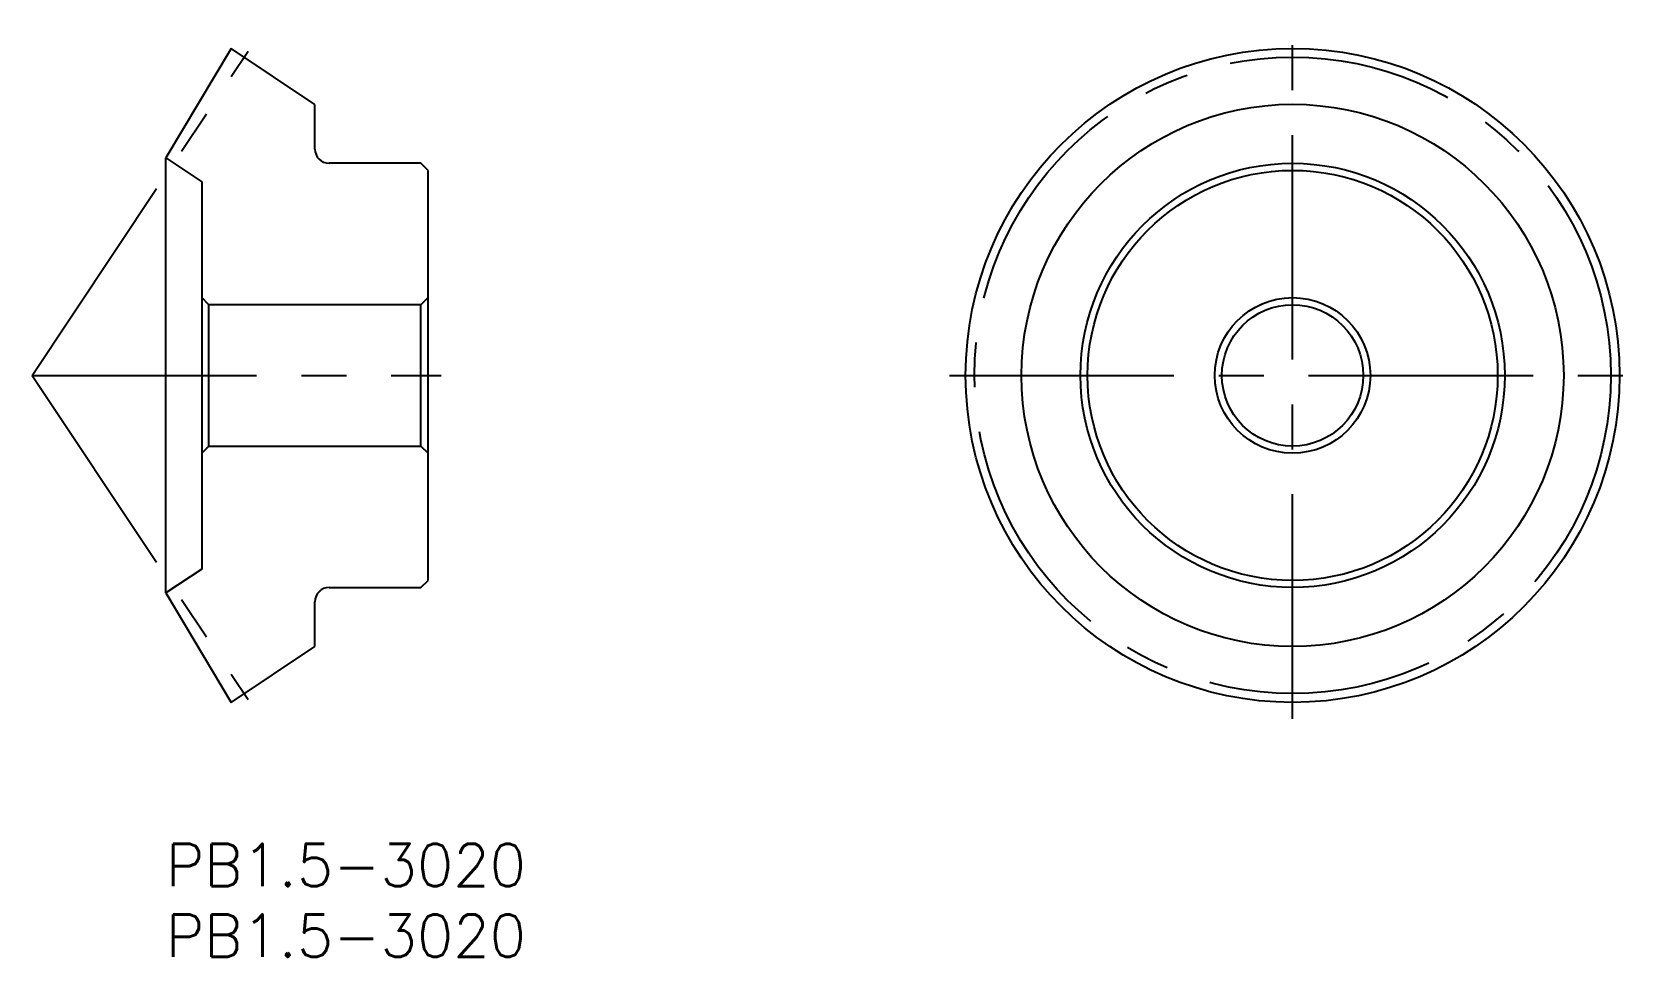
# Model space of a CAD drawing. Extents: x -9 to 104, y -8 to 57.
import ezdxf

# ---------------------------------------------------------------- set-up
doc = ezdxf.new("R2010")
doc.units = 0
doc.header["$LTSCALE"] = 0.5
doc.linetypes.add('CENTER', pattern=[50.8, 31.75, -6.35, 6.35, -6.35])
for name, color, linetype in [('MSM_CENTER', 1, 'CENTER'), ('MSM_CONTINUOUS', 7, 'CONTINUOUS'), ('MSM_PART_NUMBER', 7, 'CONTINUOUS')]:
    doc.layers.add(name, color=color, linetype=linetype)
doc.styles.get("Standard").update_dxf_attribs({"font": 'txt.shx', "height": 3, "bigfont": 'bigfont.shx'})

# ---------------------------------------------------------------- blocks, each defined once
blk = doc.blocks.new('*U17')
at = {"layer": 'MSM_PART_NUMBER'}
blk.add_text('PB1.5-3020', height=3, dxfattribs=at).set_placement((0, -3))
blk = doc.blocks.new('*U18')
at = {"layer": 'MSM_PART_NUMBER'}
blk.add_text('PB1.5-3020', height=3, dxfattribs=at).set_placement((0, -8))

msp = doc.modelspace()

# ---------------------------------------------------------------- linework, layer by layer
at = {"layer": 'MSM_CENTER'}
for p, q in [((79.67, 8.84), (79.67, 57.4)), ((-9.47, 33.12), (5.81, 56.04)), ((-9.47, 33.12), (19.46, 33.12)), ((-9.47, 33.12), (5.81, 10.2)), ((55.4, 33.12), (103.95, 33.12))]:
    msp.add_line(p, q, dxfattribs=at)
msp.add_circle((79.67, 33.12), 22.5, dxfattribs=at)
at = {"layer": 'MSM_CONTINUOUS'}
for p, q in [((4.6, 56.24), (0, 48.5)), ((10.53, 52.28), (4.6, 56.24)), ((10.53, 49.12), (10.53, 52.28)), ((0, 48.5), (2.53, 46.8)), ((0, 17.74), (0, 48.5)), ((18.03, 48.12), (11.53, 48.12)), ((18.53, 47.62), (18.03, 48.12)), ((2.53, 46.8), (2.53, 19.43)), ((18.53, 18.62), (18.53, 47.62)), ((3.03, 38.12), (2.53, 38.62)), ((18.53, 38.62), (18.03, 38.12)), ((3.03, 28.12), (3.03, 38.12)), ((18.03, 38.12), (3.03, 38.12)), ((18.03, 28.12), (18.03, 38.12)), ((2.53, 27.62), (3.03, 28.12)), ((3.03, 28.12), (18.03, 28.12)), ((18.03, 28.12), (18.53, 27.62)), ((2.53, 19.43), (0, 17.74)), ((18.03, 18.12), (18.53, 18.62)), ((0, 17.74), (4.6, 10)), ((10.53, 13.96), (10.53, 17.12)), ((11.53, 18.12), (18.03, 18.12)), ((4.6, 10), (10.53, 13.96))]:
    msp.add_line(p, q, dxfattribs=at)
for radius in [23.12, 19.17, 15, 14.5, 5.5, 5]:
    msp.add_circle((79.67, 33.12), radius, dxfattribs=at)
for centre, start, end in [((11.53, 49.12), 180, 270), ((11.53, 17.12), 90, 180)]:
    msp.add_arc(centre, 1, start, end, dxfattribs=at)

# ---------------------------------------------------------------- block references
for name in ['*U17', '*U18']:
    msp.add_blockref(name, (0, 0), dxfattribs=at)

doc.saveas('drawing.dxf')
